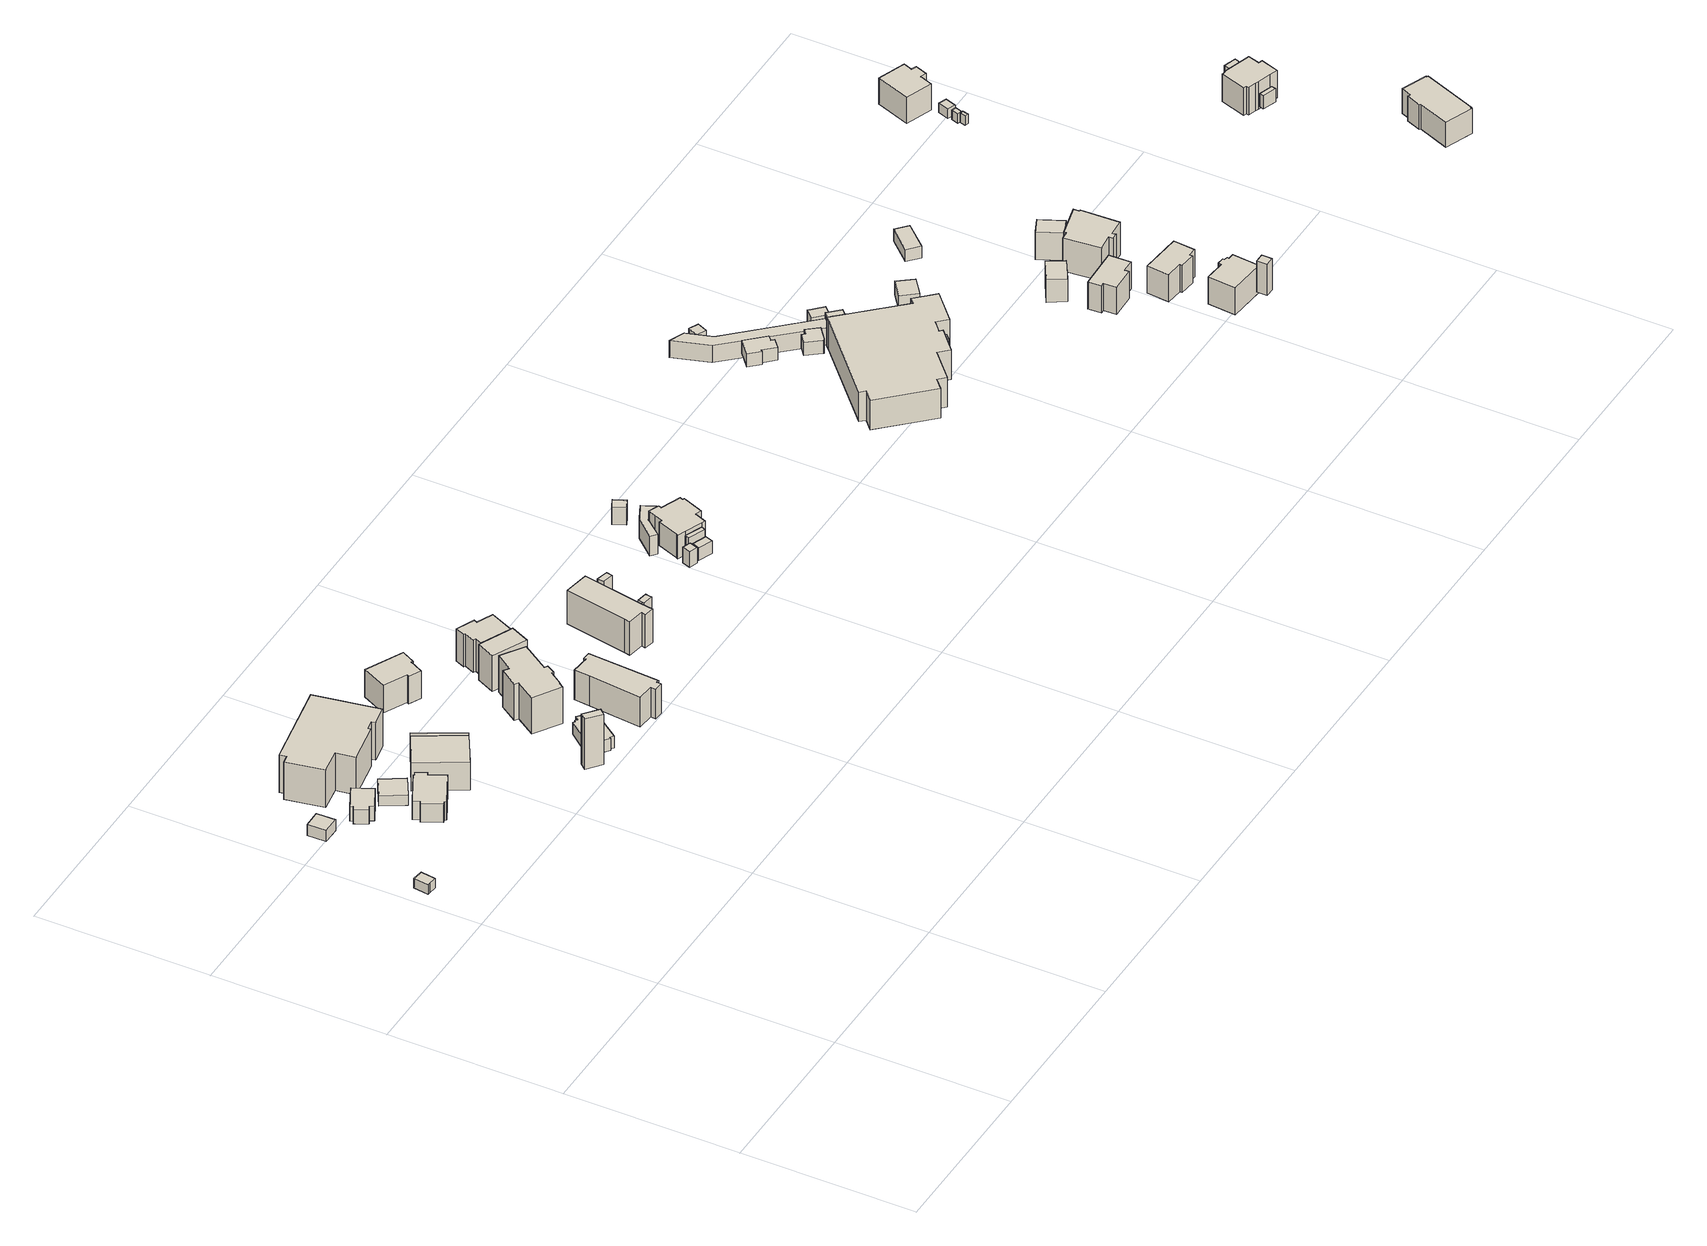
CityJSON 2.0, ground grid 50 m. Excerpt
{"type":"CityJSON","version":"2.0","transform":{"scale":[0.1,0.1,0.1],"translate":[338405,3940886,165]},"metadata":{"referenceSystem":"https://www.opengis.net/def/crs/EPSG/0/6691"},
"CityObjects":{
"building1":{"type":"Building","attributes":{"BuildingIDAttribute.prefecture":"14","BuildingIDAttribute.city":"14151","BuildingDetailAttribute.surveyYear":2015,"BuildingLandSlideRiskAttribute.description":"1","BuildingLandSlideRiskAttribute.areaType":"1"},"geometry":[{"type":"Solid","lod":"1","boundaries":[[[[0,1,2,3,4,5]],[[4,6,7,5]],[[3,8,6,4]],[[2,9,8,3]],[[1,10,9,2]],[[0,11,10,1]],[[5,7,11,0]],[[6,8,9,10,11,7]]]]}]},
"building2":{"type":"Building","attributes":{"usage":"411","measuredHeight":3.9,"storeysAboveGround":1,"BuildingIDAttribute.prefecture":"14","BuildingIDAttribute.city":"14151","BuildingDetailAttribute.totalFloorArea":23.5,"BuildingDetailAttribute.buildingFootprintArea":23.5,"BuildingDetailAttribute.buildingStructureType":"601","BuildingDetailAttribute.buildingStructureOrgType":"1","BuildingDetailAttribute.orgUsage":"10","BuildingDetailAttribute.surveyYear":2015,"BuildingLandSlideRiskAttribute.description":"1","BuildingLandSlideRiskAttribute.areaType":"1"},"geometry":[{"type":"Solid","lod":"1","boundaries":[[[[12,13,14,15]],[[14,16,17,15]],[[13,18,16,14]],[[12,19,18,13]],[[15,17,19,12]],[[16,18,19,17]]]]}]},
"building3":{"type":"Building","attributes":{"usage":"411","measuredHeight":5,"storeysAboveGround":1,"BuildingIDAttribute.prefecture":"14","BuildingIDAttribute.city":"14151","BuildingDetailAttribute.totalFloorArea":45.41,"BuildingDetailAttribute.buildingFootprintArea":45.41,"BuildingDetailAttribute.buildingStructureType":"601","BuildingDetailAttribute.buildingStructureOrgType":"1","BuildingDetailAttribute.orgUsage":"10","BuildingDetailAttribute.surveyYear":2015,"BuildingLandSlideRiskAttribute.description":"1","BuildingLandSlideRiskAttribute.areaType":"1"},"geometry":[{"type":"Solid","lod":"1","boundaries":[[[[20,21,22,23,24,25,26,27]],[[26,28,29,27]],[[25,30,28,26]],[[24,31,30,25]],[[23,32,31,24]],[[22,33,32,23]],[[21,34,33,22]],[[20,35,34,21]],[[27,29,35,20]],[[28,30,31,32,33,34,35,29]]]]}]},
"building4":{"type":"Building","attributes":{"usage":"411","measuredHeight":7.7,"storeysAboveGround":2,"BuildingIDAttribute.prefecture":"14","BuildingIDAttribute.city":"14151","BuildingDetailAttribute.totalFloorArea":166.11,"BuildingDetailAttribute.buildingFootprintArea":83.06,"BuildingDetailAttribute.buildingStructureType":"601","BuildingDetailAttribute.buildingStructureOrgType":"1","BuildingDetailAttribute.orgUsage":"10","BuildingDetailAttribute.surveyYear":2015,"BuildingLandSlideRiskAttribute.description":"1","BuildingLandSlideRiskAttribute.areaType":"1"},"geometry":[{"type":"Solid","lod":"1","boundaries":[[[[36,37,38,39,40,41,42,43,44,45,46,47]],[[46,48,49,47]],[[45,50,48,46]],[[44,51,50,45]],[[43,52,51,44]],[[42,53,52,43]],[[41,54,53,42]],[[40,55,54,41]],[[39,56,55,40]],[[38,57,56,39]],[[37,58,57,38]],[[36,59,58,37]],[[47,49,59,36]],[[48,50,51,52,53,54,55,56,57,58,59,49]]]]}]},
"building5":{"type":"Building","attributes":{"usage":"411","measuredHeight":3.7,"storeysAboveGround":1,"BuildingIDAttribute.prefecture":"14","BuildingIDAttribute.city":"14151","BuildingDetailAttribute.totalFloorArea":45.26,"BuildingDetailAttribute.buildingFootprintArea":45.26,"BuildingDetailAttribute.buildingStructureType":"601","BuildingDetailAttribute.buildingStructureOrgType":"1","BuildingDetailAttribute.orgUsage":"10","BuildingDetailAttribute.surveyYear":2015,"BuildingLandSlideRiskAttribute.description":"1","BuildingLandSlideRiskAttribute.areaType":"1"},"geometry":[{"type":"Solid","lod":"1","boundaries":[[[[60,61,62,63]],[[62,64,65,63]],[[61,66,64,62]],[[60,67,66,61]],[[63,65,67,60]],[[64,66,67,65]]]]}]},
"building6":{"type":"Building","attributes":{"usage":"401","measuredHeight":13.6,"storeysAboveGround":2,"BuildingIDAttribute.prefecture":"14","BuildingIDAttribute.city":"14151","BuildingDetailAttribute.totalFloorArea":787.76,"BuildingDetailAttribute.buildingFootprintArea":393.88,"BuildingDetailAttribute.buildingStructureType":"610","BuildingDetailAttribute.buildingStructureOrgType":"2","BuildingDetailAttribute.orgUsage":"61","BuildingDetailAttribute.surveyYear":2015,"BuildingLandSlideRiskAttribute.description":"1","BuildingLandSlideRiskAttribute.areaType":"1"},"geometry":[{"type":"Solid","lod":"1","boundaries":[[[[68,69,70,71,72,73,74,75,76,77,78,79]],[[78,80,81,79]],[[77,82,80,78]],[[76,83,82,77]],[[75,84,83,76]],[[74,85,84,75]],[[73,86,85,74]],[[72,87,86,73]],[[71,88,87,72]],[[70,89,88,71]],[[69,90,89,70]],[[68,91,90,69]],[[79,81,91,68]],[[80,82,83,84,85,86,87,88,89,90,91,81]]]]}]},
"building7":{"type":"Building","attributes":{"usage":"431","measuredHeight":9.9,"storeysAboveGround":1,"BuildingIDAttribute.prefecture":"14","BuildingIDAttribute.city":"14151","BuildingDetailAttribute.totalFloorArea":141.2,"BuildingDetailAttribute.buildingFootprintArea":141.2,"BuildingDetailAttribute.buildingStructureType":"601","BuildingDetailAttribute.buildingStructureOrgType":"1","BuildingDetailAttribute.orgUsage":"143","BuildingDetailAttribute.surveyYear":2015,"BuildingLandSlideRiskAttribute.description":"1","BuildingLandSlideRiskAttribute.areaType":"1"},"geometry":[{"type":"Solid","lod":"1","boundaries":[[[[92,93,94,95]],[[94,96,97,95]],[[93,98,96,94]],[[92,99,98,93]],[[95,97,99,92]],[[96,98,99,97]]]]}]},
"building8":{"type":"Building","attributes":{"measuredHeight":8.5,"BuildingIDAttribute.prefecture":"14","BuildingIDAttribute.city":"14151","BuildingDetailAttribute.surveyYear":2015,"BuildingLandSlideRiskAttribute.description":"1","BuildingLandSlideRiskAttribute.areaType":"1"},"geometry":[{"type":"Solid","lod":"1","boundaries":[[[[100,101,102,103]],[[102,104,105,103]],[[101,106,104,102]],[[100,107,106,101]],[[103,105,107,100]],[[104,106,107,105]]]]}]},
"building9":{"type":"Building","attributes":{"measuredHeight":19.9,"BuildingIDAttribute.prefecture":"14","BuildingIDAttribute.city":"14151","BuildingDetailAttribute.surveyYear":2015,"BuildingLandSlideRiskAttribute.description":"1","BuildingLandSlideRiskAttribute.areaType":"1"},"geometry":[{"type":"Solid","lod":"1","boundaries":[[[[108,109,110,111]],[[110,112,113,111]],[[109,114,112,110]],[[108,115,114,109]],[[111,113,115,108]],[[112,114,115,113]]]]}]},
"building10":{"type":"Building","attributes":{"usage":"411","measuredHeight":4.4,"storeysAboveGround":1,"BuildingIDAttribute.prefecture":"14","BuildingIDAttribute.city":"14151","BuildingDetailAttribute.totalFloorArea":65.54,"BuildingDetailAttribute.buildingFootprintArea":65.54,"BuildingDetailAttribute.buildingStructureType":"601","BuildingDetailAttribute.buildingStructureOrgType":"1","BuildingDetailAttribute.orgUsage":"10","BuildingDetailAttribute.surveyYear":2015,"BuildingLandSlideRiskAttribute.description":"1","BuildingLandSlideRiskAttribute.areaType":"1"},"geometry":[{"type":"Solid","lod":"1","boundaries":[[[[116,117,118,119,120,121,122,123,124,125,126,127,128,129]],[[128,130,131,129]],[[127,132,130,128]],[[126,133,132,127]],[[125,134,133,126]],[[124,135,134,125]],[[123,136,135,124]],[[122,137,136,123]],[[121,138,137,122]],[[120,139,138,121]],[[119,140,139,120]],[[118,141,140,119]],[[117,142,141,118]],[[116,143,142,117]],[[129,131,143,116]],[[130,132,133,134,135,136,137,138,139,140,141,142,143,131]]]]}]},
"building11":{"type":"Building","attributes":{"usage":"411","measuredHeight":10.9,"storeysAboveGround":2,"BuildingIDAttribute.prefecture":"14","BuildingIDAttribute.city":"14151","BuildingDetailAttribute.totalFloorArea":152.28,"BuildingDetailAttribute.buildingFootprintArea":76.14,"BuildingDetailAttribute.buildingStructureType":"601","BuildingDetailAttribute.buildingStructureOrgType":"1","BuildingDetailAttribute.orgUsage":"10","BuildingDetailAttribute.surveyYear":2015,"BuildingLandSlideRiskAttribute.description":"1","BuildingLandSlideRiskAttribute.areaType":"1"},"geometry":[{"type":"Solid","lod":"1","boundaries":[[[[144,145,146,147,148,149,150,151]],[[150,152,153,151]],[[149,154,152,150]],[[148,155,154,149]],[[147,156,155,148]],[[146,157,156,147]],[[145,158,157,146]],[[144,159,158,145]],[[151,153,159,144]],[[152,154,155,156,157,158,159,153]]]]}]},
"building12":{"type":"Building","attributes":{"usage":"412","measuredHeight":10,"storeysAboveGround":2,"BuildingIDAttribute.prefecture":"14","BuildingIDAttribute.city":"14151","BuildingDetailAttribute.totalFloorArea":260,"BuildingDetailAttribute.buildingFootprintArea":130,"BuildingDetailAttribute.buildingStructureType":"601","BuildingDetailAttribute.buildingStructureOrgType":"1","BuildingDetailAttribute.orgUsage":"20","BuildingDetailAttribute.surveyYear":2015,"BuildingLandSlideRiskAttribute.description":"1","BuildingLandSlideRiskAttribute.areaType":"1"},"geometry":[{"type":"Solid","lod":"1","boundaries":[[[[160,161,162,163,164,165,166,167,168,169,170,171]],[[170,172,173,171]],[[169,174,172,170]],[[168,175,174,169]],[[167,176,175,168]],[[166,177,176,167]],[[165,178,177,166]],[[164,179,178,165]],[[163,180,179,164]],[[162,181,180,163]],[[161,182,181,162]],[[160,183,182,161]],[[171,173,183,160]],[[172,174,175,176,177,178,179,180,181,182,183,173]]]]}]},
"building13":{"type":"Building","attributes":{"usage":"411","measuredHeight":13,"storeysAboveGround":2,"BuildingIDAttribute.prefecture":"14","BuildingIDAttribute.city":"14151","BuildingDetailAttribute.totalFloorArea":276.7,"BuildingDetailAttribute.buildingFootprintArea":138.35,"BuildingDetailAttribute.buildingStructureType":"601","BuildingDetailAttribute.buildingStructureOrgType":"1","BuildingDetailAttribute.orgUsage":"10","BuildingDetailAttribute.surveyYear":2015,"BuildingLandSlideRiskAttribute.description":"1","BuildingLandSlideRiskAttribute.areaType":"1"},"geometry":[{"type":"Solid","lod":"1","boundaries":[[[[184,185,186,187,188,189,190,191,192,193,194,195,196,197]],[[196,198,199,197]],[[195,200,198,196]],[[194,201,200,195]],[[193,202,201,194]],[[192,203,202,193]],[[191,204,203,192]],[[190,205,204,191]],[[189,206,205,190]],[[188,207,206,189]],[[187,208,207,188]],[[186,209,208,187]],[[185,210,209,186]],[[184,211,210,185]],[[197,199,211,184]],[[198,200,201,202,203,204,205,206,207,208,209,210,211,199]]]]}]},
"building14":{"type":"Building","attributes":{"usage":"411","measuredHeight":11.5,"storeysAboveGround":1,"BuildingIDAttribute.prefecture":"14","BuildingIDAttribute.city":"14151","BuildingDetailAttribute.totalFloorArea":53.03,"BuildingDetailAttribute.buildingFootprintArea":53.03,"BuildingDetailAttribute.buildingStructureType":"601","BuildingDetailAttribute.buildingStructureOrgType":"1","BuildingDetailAttribute.orgUsage":"10","BuildingDetailAttribute.surveyYear":2015,"BuildingLandSlideRiskAttribute.description":"1","BuildingLandSlideRiskAttribute.areaType":"1"},"geometry":[{"type":"Solid","lod":"1","boundaries":[[[[212,213,214,215]],[[214,216,217,215]],[[213,218,216,214]],[[212,219,218,213]],[[215,217,219,212]],[[216,218,219,217]]]]}]},
"building15":{"type":"Building","attributes":{"usage":"413","measuredHeight":11,"storeysAboveGround":1,"BuildingIDAttribute.prefecture":"14","BuildingIDAttribute.city":"14151","BuildingDetailAttribute.totalFloorArea":65.98,"BuildingDetailAttribute.buildingFootprintArea":65.98,"BuildingDetailAttribute.buildingStructureType":"601","BuildingDetailAttribute.buildingStructureOrgType":"1","BuildingDetailAttribute.orgUsage":"30","BuildingDetailAttribute.surveyYear":2015,"BuildingLandSlideRiskAttribute.description":"1","BuildingLandSlideRiskAttribute.areaType":"1"},"geometry":[{"type":"Solid","lod":"1","boundaries":[[[[220,221,222,223,224,225,226,227,228,229]],[[228,230,231,229]],[[227,232,230,228]],[[226,233,232,227]],[[225,234,233,226]],[[224,235,234,225]],[[223,236,235,224]],[[222,237,236,223]],[[221,238,237,222]],[[220,239,238,221]],[[229,231,239,220]],[[230,232,233,234,235,236,237,238,239,231]]]]}]},
"building16":{"type":"Building","attributes":{"usage":"412","measuredHeight":11.2,"storeysAboveGround":2,"BuildingIDAttribute.prefecture":"14","BuildingIDAttribute.city":"14151","BuildingDetailAttribute.totalFloorArea":248.42,"BuildingDetailAttribute.buildingFootprintArea":124.21,"BuildingDetailAttribute.buildingStructureType":"601","BuildingDetailAttribute.buildingStructureOrgType":"1","BuildingDetailAttribute.orgUsage":"20","BuildingDetailAttribute.surveyYear":2015,"BuildingLandSlideRiskAttribute.description":"1","BuildingLandSlideRiskAttribute.areaType":"1"},"geometry":[{"type":"Solid","lod":"1","boundaries":[[[[240,241,242,243,244,245,246,247]],[[246,248,249,247]],[[245,250,248,246]],[[244,251,250,245]],[[243,252,251,244]],[[242,253,252,243]],[[241,254,253,242]],[[240,255,254,241]],[[247,249,255,240]],[[248,250,251,252,253,254,255,249]]]]}]},
"building17":{"type":"Building","attributes":{"measuredHeight":5.4,"BuildingIDAttribute.prefecture":"14","BuildingIDAttribute.city":"14151","BuildingDetailAttribute.surveyYear":2015},"geometry":[{"type":"Solid","lod":"1","boundaries":[[[[256,257,258,259,260,261]],[[260,262,263,261]],[[259,264,262,260]],[[258,265,264,259]],[[257,266,265,258]],[[256,267,266,257]],[[261,263,267,256]],[[262,264,265,266,267,263]]]]}]},
"building18":{"type":"Building","attributes":{"measuredHeight":6,"BuildingIDAttribute.prefecture":"14","BuildingIDAttribute.city":"14151","BuildingDetailAttribute.surveyYear":2015},"geometry":[{"type":"Solid","lod":"1","boundaries":[[[[268,269,270,271]],[[270,272,273,271]],[[269,274,272,270]],[[268,275,274,269]],[[271,273,275,268]],[[272,274,275,273]]]]}]},
"building19":{"type":"Building","attributes":{"measuredHeight":5.3,"BuildingIDAttribute.prefecture":"14","BuildingIDAttribute.city":"14151","BuildingDetailAttribute.surveyYear":2015},"geometry":[{"type":"Solid","lod":"1","boundaries":[[[[276,277,278,279]],[[278,280,281,279]],[[277,282,280,278]],[[276,283,282,277]],[[279,281,283,276]],[[280,282,283,281]]]]}]},
"building20":{"type":"Building","attributes":{"measuredHeight":4.2,"BuildingIDAttribute.prefecture":"14","BuildingIDAttribute.city":"14151","BuildingDetailAttribute.surveyYear":2015},"geometry":[{"type":"Solid","lod":"1","boundaries":[[[[284,285,286,287]],[[286,288,289,287]],[[285,290,288,286]],[[284,291,290,285]],[[287,289,291,284]],[[288,290,291,289]]]]}]},
"building21":{"type":"Building","attributes":{"measuredHeight":5.4,"BuildingIDAttribute.prefecture":"14","BuildingIDAttribute.city":"14151","BuildingDetailAttribute.surveyYear":2015},"geometry":[{"type":"Solid","lod":"1","boundaries":[[[[292,293,294,295]],[[294,296,297,295]],[[293,298,296,294]],[[292,299,298,293]],[[295,297,299,292]],[[296,298,299,297]]]]}]},
"building22":{"type":"Building","attributes":{"usage":"411","measuredHeight":10.5,"storeysAboveGround":1,"BuildingIDAttribute.prefecture":"14","BuildingIDAttribute.city":"14151","BuildingDetailAttribute.totalFloorArea":101.23,"BuildingDetailAttribute.buildingFootprintArea":101.23,"BuildingDetailAttribute.buildingStructureType":"601","BuildingDetailAttribute.buildingStructureOrgType":"1","BuildingDetailAttribute.orgUsage":"10","BuildingDetailAttribute.surveyYear":2015},"geometry":[{"type":"Solid","lod":"1","boundaries":[[[[300,301,302,303,304,305,306,307,308,309,310,311,312,313,314,315,316,317]],[[316,318,319,317]],[[315,320,318,316]],[[314,321,320,315]],[[313,322,321,314]],[[312,323,322,313]],[[311,324,323,312]],[[310,325,324,311]],[[309,326,325,310]],[[308,327,326,309]],[[307,328,327,308]],[[306,329,328,307]],[[305,330,329,306]],[[304,331,330,305]],[[303,332,331,304]],[[302,333,332,303]],[[301,334,333,302]],[[300,335,334,301]],[[317,319,335,300]],[[318,320,321,322,323,324,325,326,327,328,329,330,331,332,333,334,335,319]]]]}]},
"building23":{"type":"Building","attributes":{"measuredHeight":7,"BuildingIDAttribute.prefecture":"14","BuildingIDAttribute.city":"14151","BuildingDetailAttribute.surveyYear":2015},"geometry":[{"type":"Solid","lod":"1","boundaries":[[[[336,337,338,339,340,341,342]],[[341,343,344,342]],[[340,345,343,341]],[[339,346,345,340]],[[338,347,346,339]],[[337,348,347,338]],[[336,349,348,337]],[[342,344,349,336]],[[343,345,346,347,348,349,344]]]]}]},
"building24":{"type":"Building","attributes":{"measuredHeight":10.3,"BuildingIDAttribute.prefecture":"14","BuildingIDAttribute.city":"14151","BuildingDetailAttribute.surveyYear":2015},"geometry":[{"type":"Solid","lod":"1","boundaries":[[[[350,351,352,353]],[[352,354,355,353]],[[351,356,354,352]],[[350,357,356,351]],[[353,355,357,350]],[[354,356,357,355]]]]}]},
"building25":{"type":"Building","attributes":{"measuredHeight":5.2,"BuildingIDAttribute.prefecture":"14","BuildingIDAttribute.city":"14151","BuildingDetailAttribute.surveyYear":2015},"geometry":[{"type":"Solid","lod":"1","boundaries":[[[[358,359,360,361,362,363,364,365]],[[364,366,367,365]],[[363,368,366,364]],[[362,369,368,363]],[[361,370,369,362]],[[360,371,370,361]],[[359,372,371,360]],[[358,373,372,359]],[[365,367,373,358]],[[366,368,369,370,371,372,373,367]]]]}]},
"building26":{"type":"Building","attributes":{"usage":"422","measuredHeight":12.3,"storeysAboveGround":1,"BuildingIDAttribute.prefecture":"14","BuildingIDAttribute.city":"14151","BuildingDetailAttribute.totalFloorArea":802.02,"BuildingDetailAttribute.buildingFootprintArea":802.02,"BuildingDetailAttribute.buildingStructureType":"610","BuildingDetailAttribute.buildingStructureOrgType":"2","BuildingDetailAttribute.orgUsage":"135","BuildingDetailAttribute.surveyYear":2015},"geometry":[{"type":"Solid","lod":"1","boundaries":[[[[374,375,376,377,378,379,380,381,382,383,384,385,386,387,388,389,390,391,392,393]],[[392,394,395,393]],[[391,396,394,392]],[[390,397,396,391]],[[389,398,397,390]],[[388,399,398,389]],[[387,400,399,388]],[[386,401,400,387]],[[385,402,401,386]],[[384,403,402,385]],[[383,404,403,384]],[[382,405,404,383]],[[381,406,405,382]],[[380,407,406,381]],[[379,408,407,380]],[[378,409,408,379]],[[377,410,409,378]],[[376,411,410,377]],[[375,412,411,376]],[[374,413,412,375]],[[393,395,413,374]],[[394,396,397,398,399,400,401,402,403,404,405,406,407,408,409,410,411,412,413,395]]]]}]},
"building27":{"type":"Building","attributes":{"measuredHeight":10,"BuildingIDAttribute.prefecture":"14","BuildingIDAttribute.city":"14151","BuildingDetailAttribute.surveyYear":2015},"geometry":[{"type":"Solid","lod":"1","boundaries":[[[[414,415,416,417]],[[416,418,419,417]],[[415,420,418,416]],[[414,421,420,415]],[[417,419,421,414]],[[418,420,421,419]]]]}]},
"building28":{"type":"Building","attributes":{"usage":"422","measuredHeight":7.3,"storeysAboveGround":1,"BuildingIDAttribute.prefecture":"14","BuildingIDAttribute.city":"14151","BuildingDetailAttribute.totalFloorArea":117.72,"BuildingDetailAttribute.buildingFootprintArea":117.72,"BuildingDetailAttribute.buildingStructureType":"601","BuildingDetailAttribute.buildingStructureOrgType":"1","BuildingDetailAttribute.orgUsage":"135","BuildingDetailAttribute.surveyYear":2015},"geometry":[{"type":"Solid","lod":"1","boundaries":[[[[422,423,424,425,426,427]],[[426,428,429,427]],[[425,430,428,426]],[[424,431,430,425]],[[423,432,431,424]],[[422,433,432,423]],[[427,429,433,422]],[[428,430,431,432,433,429]]]]}]},
"building29":{"type":"Building","attributes":{"measuredHeight":5.8,"BuildingIDAttribute.prefecture":"14","BuildingIDAttribute.city":"14151","BuildingDetailAttribute.surveyYear":2015},"geometry":[{"type":"Solid","lod":"1","boundaries":[[[[434,435,436,437,438,439,440,441]],[[440,442,443,441]],[[439,444,442,440]],[[438,445,444,439]],[[437,446,445,438]],[[436,447,446,437]],[[435,448,447,436]],[[434,449,448,435]],[[441,443,449,434]],[[442,444,445,446,447,448,449,443]]]]}]},
"building30":{"type":"Building","attributes":{"measuredHeight":6.6,"BuildingIDAttribute.prefecture":"14","BuildingIDAttribute.city":"14151","BuildingDetailAttribute.surveyYear":2015},"geometry":[{"type":"Solid","lod":"1","boundaries":[[[[450,451,452,453]],[[452,454,455,453]],[[451,456,454,452]],[[450,457,456,451]],[[453,455,457,450]],[[454,456,457,455]]]]}]},
"building31":{"type":"Building","attributes":{"usage":"422","measuredHeight":9.2,"storeysAboveGround":1,"BuildingIDAttribute.prefecture":"14","BuildingIDAttribute.city":"14151","BuildingDetailAttribute.totalFloorArea":27.81,"BuildingDetailAttribute.buildingFootprintArea":27.81,"BuildingDetailAttribute.buildingStructureType":"601","BuildingDetailAttribute.buildingStructureOrgType":"1","BuildingDetailAttribute.orgUsage":"135","BuildingDetailAttribute.surveyYear":2015},"geometry":[{"type":"Solid","lod":"1","boundaries":[[[[458,459,460,461,462,463,464]],[[463,465,466,464]],[[462,467,465,463]],[[461,468,467,462]],[[460,469,468,461]],[[459,470,469,460]],[[458,471,470,459]],[[464,466,471,458]],[[465,467,468,469,470,471,466]]]]}]},
"building32":{"type":"Building","attributes":{"usage":"422","measuredHeight":4.6,"storeysAboveGround":1,"BuildingIDAttribute.prefecture":"14","BuildingIDAttribute.city":"14151","BuildingDetailAttribute.totalFloorArea":13.47,"BuildingDetailAttribute.buildingFootprintArea":13.47,"BuildingDetailAttribute.buildingStructureType":"601","BuildingDetailAttribute.buildingStructureOrgType":"1","BuildingDetailAttribute.orgUsage":"135","BuildingDetailAttribute.surveyYear":2015},"geometry":[{"type":"Solid","lod":"1","boundaries":[[[[472,473,474,475]],[[474,476,477,475]],[[473,478,476,474]],[[472,479,478,473]],[[475,477,479,472]],[[476,478,479,477]]]]}]},
"building33":{"type":"Building","attributes":{"usage":"411","measuredHeight":9.6,"storeysAboveGround":2,"BuildingIDAttribute.prefecture":"14","BuildingIDAttribute.city":"14151","BuildingDetailAttribute.totalFloorArea":148.84,"BuildingDetailAttribute.buildingFootprintArea":74.42,"BuildingDetailAttribute.buildingStructureType":"601","BuildingDetailAttribute.buildingStructureOrgType":"1","BuildingDetailAttribute.orgUsage":"10","BuildingDetailAttribute.surveyYear":2015},"geometry":[{"type":"Solid","lod":"1","boundaries":[[[[480,481,482,483,484,485,486,487,488,489]],[[488,490,491,489]],[[487,492,490,488]],[[486,493,492,487]],[[485,494,493,486]],[[484,495,494,485]],[[483,496,495,484]],[[482,497,496,483]],[[481,498,497,482]],[[480,499,498,481]],[[489,491,499,480]],[[490,492,493,494,495,496,497,498,499,491]]]]}]},
"building34":{"type":"Building","attributes":{"measuredHeight":16.2,"BuildingIDAttribute.prefecture":"14","BuildingIDAttribute.city":"14151","BuildingDetailAttribute.surveyYear":2015},"geometry":[{"type":"Solid","lod":"1","boundaries":[[[[500,501,502,503]],[[502,504,505,503]],[[501,506,504,502]],[[500,507,506,501]],[[503,505,507,500]],[[504,506,507,505]]]]}]},
"building35":{"type":"Building","attributes":{"usage":"411","measuredHeight":9.5,"storeysAboveGround":2,"BuildingIDAttribute.prefecture":"14","BuildingIDAttribute.city":"14151","BuildingDetailAttribute.totalFloorArea":131,"BuildingDetailAttribute.buildingFootprintArea":65.5,"BuildingDetailAttribute.buildingStructureType":"601","BuildingDetailAttribute.buildingStructureOrgType":"1","BuildingDetailAttribute.orgUsage":"10","BuildingDetailAttribute.surveyYear":2015},"geometry":[{"type":"Solid","lod":"1","boundaries":[[[[508,509,510,511,512,513,514,515]],[[514,516,517,515]],[[513,518,516,514]],[[512,519,518,513]],[[511,520,519,512]],[[510,521,520,511]],[[509,522,521,510]],[[508,523,522,509]],[[515,517,523,508]],[[516,518,519,520,521,522,523,517]]]]}]},
"building36":{"type":"Building","attributes":{"measuredHeight":5.3,"BuildingIDAttribute.prefecture":"14","BuildingIDAttribute.city":"14151","BuildingDetailAttribute.surveyYear":2015},"geometry":[{"type":"Solid","lod":"1","boundaries":[[[[524,525,526,527]],[[526,528,529,527]],[[525,530,528,526]],[[524,531,530,525]],[[527,529,531,524]],[[528,530,531,529]]]]}]},
"building37":{"type":"Building","attributes":{"usage":"411","measuredHeight":9.7,"storeysAboveGround":2,"BuildingIDAttribute.prefecture":"14","BuildingIDAttribute.city":"14151","BuildingDetailAttribute.totalFloorArea":124.52,"BuildingDetailAttribute.buildingFootprintArea":62.26,"BuildingDetailAttribute.buildingStructureType":"601","BuildingDetailAttribute.buildingStructureOrgType":"1","BuildingDetailAttribute.orgUsage":"10","BuildingDetailAttribute.surveyYear":2015},"geometry":[{"type":"Solid","lod":"1","boundaries":[[[[532,533,534,535,536,537,538,539]],[[538,540,541,539]],[[537,542,540,538]],[[536,543,542,537]],[[535,544,543,536]],[[534,545,544,535]],[[533,546,545,534]],[[532,547,546,533]],[[539,541,547,532]],[[540,542,543,544,545,546,547,541]]]]}]},
"building38":{"type":"Building","attributes":{"usage":"411","measuredHeight":7.6,"storeysAboveGround":1,"BuildingIDAttribute.prefecture":"14","BuildingIDAttribute.city":"14151","BuildingDetailAttribute.totalFloorArea":35.15,"BuildingDetailAttribute.buildingFootprintArea":35.15,"BuildingDetailAttribute.buildingStructureType":"601","BuildingDetailAttribute.buildingStructureOrgType":"1","BuildingDetailAttribute.orgUsage":"10","BuildingDetailAttribute.surveyYear":2015},"geometry":[{"type":"Solid","lod":"1","boundaries":[[[[548,549,550,551]],[[550,552,553,551]],[[549,554,552,550]],[[548,555,554,549]],[[551,553,555,548]],[[552,554,555,553]]]]}]},
"building39":{"type":"Building","attributes":{"usage":"412","measuredHeight":11,"storeysAboveGround":2,"BuildingIDAttribute.prefecture":"14","BuildingIDAttribute.city":"14151","BuildingDetailAttribute.totalFloorArea":233.24,"BuildingDetailAttribute.buildingFootprintArea":116.62,"BuildingDetailAttribute.buildingStructureType":"601","BuildingDetailAttribute.buildingStructureOrgType":"1","BuildingDetailAttribute.orgUsage":"20","BuildingDetailAttribute.surveyYear":2015},"geometry":[{"type":"Solid","lod":"1","boundaries":[[[[556,557,558,559,560,561,562,563,564,565,566,567]],[[566,568,569,567]],[[565,570,568,566]],[[564,571,570,565]],[[563,572,571,564]],[[562,573,572,563]],[[561,574,573,562]],[[560,575,574,561]],[[559,576,575,560]],[[558,577,576,559]],[[557,578,577,558]],[[556,579,578,557]],[[567,569,579,556]],[[568,570,571,572,573,574,575,576,577,578,579,569]]]]}]},
"building40":{"type":"Building","attributes":{"usage":"413","measuredHeight":10.6,"storeysAboveGround":2,"BuildingIDAttribute.prefecture":"14","BuildingIDAttribute.city":"14151","BuildingDetailAttribute.totalFloorArea":129.04,"BuildingDetailAttribute.buildingFootprintArea":64.52,"BuildingDetailAttribute.buildingStructureType":"601","BuildingDetailAttribute.buildingStructureOrgType":"1","BuildingDetailAttribute.orgUsage":"30","BuildingDetailAttribute.surveyYear":2015},"geometry":[{"type":"Solid","lod":"1","boundaries":[[[[580,581,582,583]],[[582,584,585,583]],[[581,586,584,582]],[[580,587,586,581]],[[583,585,587,580]],[[584,586,587,585]]]]}]},
"building41":{"type":"Building","attributes":{"measuredHeight":4,"BuildingIDAttribute.prefecture":"14","BuildingIDAttribute.city":"14151","BuildingDetailAttribute.surveyYear":2015},"geometry":[{"type":"Solid","lod":"1","boundaries":[[[[588,589,590,591]],[[590,592,593,591]],[[589,594,592,590]],[[588,595,594,589]],[[591,593,595,588]],[[592,594,595,593]]]]}]},
"building42":{"type":"Building","attributes":{"BuildingIDAttribute.prefecture":"14","BuildingIDAttribute.city":"14151","BuildingDetailAttribute.surveyYear":2015},"geometry":[{"type":"Solid","lod":"1","boundaries":[[[[596,597,598,599]],[[598,600,601,599]],[[597,602,600,598]],[[596,603,602,597]],[[599,601,603,596]],[[600,602,603,601]]]]}]},
"building43":{"type":"Building","attributes":{"usage":"412","measuredHeight":8.7,"storeysAboveGround":2,"BuildingIDAttribute.prefecture":"14","BuildingIDAttribute.city":"14151","BuildingDetailAttribute.totalFloorArea":249.61,"BuildingDetailAttribute.buildingFootprintArea":124.8,"BuildingDetailAttribute.buildingStructureType":"601","BuildingDetailAttribute.buildingStructureOrgType":"1","BuildingDetailAttribute.orgUsage":"20","BuildingDetailAttribute.surveyYear":2015},"geometry":[{"type":"Solid","lod":"1","boundaries":[[[[604,605,606,607,608,609,610,611,612,613,614,615]],[[614,616,617,615]],[[613,618,616,614]],[[612,619,618,613]],[[611,620,619,612]],[[610,621,620,611]],[[609,622,621,610]],[[608,623,622,609]],[[607,624,623,608]],[[606,625,624,607]],[[605,626,625,606]],[[604,627,626,605]],[[615,617,627,604]],[[616,618,619,620,621,622,623,624,625,626,627,617]]]]}]},
"building44":{"type":"Building","attributes":{"BuildingIDAttribute.prefecture":"14","BuildingIDAttribute.city":"14151","BuildingDetailAttribute.surveyYear":2015},"geometry":[{"type":"Solid","lod":"1","boundaries":[[[[628,629,630,631]],[[630,632,633,631]],[[629,634,632,630]],[[628,635,634,629]],[[631,633,635,628]],[[632,634,635,633]]]]}]},
"building45":{"type":"Building","attributes":{"BuildingIDAttribute.prefecture":"14","BuildingIDAttribute.city":"14151","BuildingDetailAttribute.surveyYear":2015},"geometry":[{"type":"Solid","lod":"1","boundaries":[[[[636,637,638,639]],[[638,640,641,639]],[[637,642,640,638]],[[636,643,642,637]],[[639,641,643,636]],[[640,642,643,641]]]]}]},
"building46":{"type":"Building","attributes":{"usage":"411","measuredHeight":9.8,"storeysAboveGround":2,"BuildingIDAttribute.prefecture":"14","BuildingIDAttribute.city":"14151","BuildingDetailAttribute.totalFloorArea":155.81,"BuildingDetailAttribute.buildingFootprintArea":77.9,"BuildingDetailAttribute.buildingStructureType":"601","BuildingDetailAttribute.buildingStructureOrgType":"1","BuildingDetailAttribute.orgUsage":"10","BuildingDetailAttribute.surveyYear":2015},"geometry":[{"type":"Solid","lod":"1","boundaries":[[[[644,645,646,647,648,649,650,651]],[[650,652,653,651]],[[649,654,652,650]],[[648,655,654,649]],[[647,656,655,648]],[[646,657,656,647]],[[645,658,657,646]],[[644,659,658,645]],[[651,653,659,644]],[[652,654,655,656,657,658,659,653]]]]}]},
"building47":{"type":"Building","attributes":{"measuredHeight":4.9,"BuildingIDAttribute.prefecture":"14","BuildingIDAttribute.city":"14151","BuildingDetailAttribute.surveyYear":2015},"geometry":[{"type":"Solid","lod":"1","boundaries":[[[[660,661,662,663]],[[662,664,665,663]],[[661,666,664,662]],[[660,667,666,661]],[[663,665,667,660]],[[664,666,667,665]]]]}]},
"building48":{"type":"Building","attributes":{"usage":"411","measuredHeight":9.6,"storeysAboveGround":1,"BuildingIDAttribute.prefecture":"14","BuildingIDAttribute.city":"14151","BuildingDetailAttribute.totalFloorArea":82.34,"BuildingDetailAttribute.buildingFootprintArea":82.34,"BuildingDetailAttribute.buildingStructureType":"601","BuildingDetailAttribute.buildingStructureOrgType":"1","BuildingDetailAttribute.orgUsage":"10","BuildingDetailAttribute.surveyYear":2015},"geometry":[{"type":"Solid","lod":"1","boundaries":[[[[668,669,670,671,672,673,674,675,676,677,678,679,680]],[[679,681,682,680]],[[678,683,681,679]],[[677,684,683,678]],[[676,685,684,677]],[[675,686,685,676]],[[674,687,686,675]],[[673,688,687,674]],[[672,689,688,673]],[[671,690,689,672]],[[670,691,690,671]],[[669,692,691,670]],[[668,693,692,669]],[[680,682,693,668]],[[681,683,684,685,686,687,688,689,690,691,692,693,682]]]]}]},
"building49":{"type":"Building","attributes":{"usage":"411","measuredHeight":4.1,"storeysAboveGround":1,"BuildingIDAttribute.prefecture":"14","BuildingIDAttribute.city":"14151","BuildingDetailAttribute.totalFloorArea":15.48,"BuildingDetailAttribute.buildingFootprintArea":15.48,"BuildingDetailAttribute.buildingStructureType":"601","BuildingDetailAttribute.buildingStructureOrgType":"1","BuildingDetailAttribute.orgUsage":"10","BuildingDetailAttribute.surveyYear":2015},"geometry":[{"type":"Solid","lod":"1","boundaries":[[[[694,695,696,697]],[[696,698,699,697]],[[695,700,698,696]],[[694,701,700,695]],[[697,699,701,694]],[[698,700,701,699]]]]}]}
},
"vertices":[
[9,1151,47],[2,1152,47],[8,1195,47],[39,1191,47],[34,1151,47],[34,1148,47],[34,1151,77],[34,1148,77],[39,1191,77],[8,1195,77],[2,1152,77],[9,1151,77],
[123,1479,41],[74,1479,41],[73,1532,41],[122,1533,41],[73,1532,77],[122,1533,77],[74,1479,77],[123,1479,77],
[173,1465,42],[240,1499,42],[268,1444,42],[203,1411,42],[197,1423,42],[185,1417,42],[167,1453,42],[177,1458,42],[167,1453,88],[177,1458,88],[185,1417,88],[197,1423,88],[203,1411,88],[268,1444,88],[240,1499,88],[173,1465,88],
[343,1372,47],[352,1377,47],[367,1348,47],[359,1344,47],[381,1300,47],[286,1251,47],[283,1257,47],[274,1253,47],[247,1306,47],[255,1310,47],[246,1328,47],[341,1376,47],[246,1328,105],[341,1376,105],[255,1310,105],[247,1306,105],[274,1253,105],[283,1257,105],[286,1251,105],[381,1300,105],[359,1344,105],[367,1348,105],[352,1377,105],[343,1372,105],
[348,1396,49],[290,1362,49],[252,1426,49],[310,1460,49],[252,1426,82],[310,1460,82],[290,1362,82],[348,1396,82],
[419,1524,41],[417,1535,41],[390,1530,41],[392,1522,41],[273,1501,41],[264,1556,41],[193,1544,41],[173,1652,41],[195,1656,41],[192,1676,41],[441,1720,41],[475,1534,41],[441,1720,161],[475,1534,161],[192,1676,161],[195,1656,161],[173,1652,161],[193,1544,161],[264,1556,161],[273,1501,161],[392,1522,161],[390,1530,161],[417,1535,161],[419,1524,161],
[526,1317,34],[433,1264,34],[360,1391,34],[454,1444,34],[360,1391,124],[454,1444,124],[433,1264,124],[526,1317,124],
[478,1457,30],[548,1330,30],[526,1317,30],[454,1444,30],[526,1317,111],[454,1444,111],[548,1330,111],[478,1457,111],
[615,1037,57],[630,1054,57],[669,1021,57],[655,1004,57],[669,1021,218],[655,1004,218],[630,1054,218],[615,1037,218],
[700,1011,72],[697,1007,72],[657,1039,72],[681,1070,72],[673,1077,72],[709,1121,72],[714,1117,72],[718,1121,72],[725,1115,72],[733,1125,72],[760,1101,72],[756,1096,72],[768,1085,72],[709,1004,72],[768,1085,110],[709,1004,110],[756,1096,110],[760,1101,110],[733,1125,110],[725,1115,110],[718,1121,110],[714,1117,110],[709,1121,110],[673,1077,110],[681,1070,110],[657,1039,110],[697,1007,110],[700,1011,110],
[752,1624,25],[732,1585,25],[727,1588,25],[708,1550,25],[674,1567,25],[677,1573,25],[611,1606,25],[646,1676,25],[611,1606,113],[646,1676,113],[677,1573,113],[674,1567,113],[708,1550,113],[727,1588,113],[732,1585,113],[752,1624,113],
[839,1186,66],[891,1181,66],[891,1188,66],[914,1186,66],[911,1140,66],[901,981,66],[894,982,66],[893,969,66],[867,971,66],[868,985,66],[820,989,66],[835,1141,66],[820,989,161],[835,1141,161],[868,985,161],[867,971,161],[893,969,161],[894,982,161],[901,981,161],[911,1140,161],[914,1186,161],[891,1188,161],[891,1181,161],[839,1186,161],
[755,1311,11],[789,1363,11],[805,1352,11],[837,1400,11],[902,1357,11],[850,1278,11],[859,1272,11],[844,1248,11],[839,1251,11],[813,1212,11],[811,1213,11],[802,1199,11],[728,1247,11],[766,1304,11],[728,1247,127],[766,1304,127],[802,1199,127],[811,1213,127],[813,1212,127],[839,1251,127],[844,1248,127],[859,1272,127],[850,1278,127],[902,1357,127],[837,1400,127],[805,1352,127],[789,1363,127],[755,1311,127],
[930,1369,9],[833,1415,9],[858,1468,9],[955,1423,9],[858,1468,123],[955,1423,123],[833,1415,123],[930,1369,123],
[946,1520,9],[992,1499,9],[962,1433,9],[877,1472,9],[885,1490,9],[878,1494,9],[891,1523,9],[887,1525,9],[898,1553,9],[950,1529,9],[898,1553,112],[950,1529,112],[887,1525,112],[891,1523,112],[878,1494,112],[885,1490,112],[877,1472,112],[962,1433,112],[992,1499,112],[946,1520,112],
[1120,1306,111],[1089,1138,111],[1083,1095,111],[1054,1101,111],[1057,1113,111],[1011,1121,111],[1015,1139,111],[1048,1319,111],[1015,1139,218],[1048,1319,218],[1011,1121,218],[1057,1113,218],[1054,1101,218],[1083,1095,218],[1089,1138,218],[1120,1306,218],
[1138,1145,155],[1137,1137,155],[1135,1126,155],[1105,1131,155],[1106,1138,155],[1108,1150,155],[1106,1138,208],[1108,1150,208],[1105,1131,208],[1135,1126,208],[1137,1137,208],[1138,1145,208],
[1159,1250,155],[1127,1258,155],[1130,1277,155],[1163,1269,155],[1130,1277,213],[1163,1269,213],[1127,1258,213],[1159,1250,213],
[1285,1078,229],[1261,1086,229],[1269,1110,229],[1293,1102,229],[1269,1110,279],[1293,1102,279],[1261,1086,279],[1285,1078,279],
[1285,1073,239],[1293,1095,239],[1334,1079,239],[1326,1057,239],[1334,1079,279],[1326,1057,279],[1293,1095,279],[1285,1073,279],
[1299,1109,252],[1304,1121,252],[1353,1101,252],[1348,1089,252],[1353,1101,288],[1348,1089,288],[1304,1121,288],[1299,1109,288],
[1314,1193,226],[1324,1219,226],[1333,1240,226],[1355,1231,226],[1362,1228,226],[1359,1219,226],[1416,1196,226],[1413,1187,226],[1418,1185,226],[1398,1134,226],[1394,1124,226],[1377,1131,226],[1363,1097,226],[1353,1101,226],[1304,1121,226],[1281,1130,226],[1283,1136,226],[1306,1196,226],[1283,1136,301],[1306,1196,301],[1281,1130,301],[1304,1121,301],[1353,1101,301],[1363,1097,301],[1377,1131,301],[1394,1124,301],[1398,1134,301],[1418,1185,301],[1413,1187,301],[1416,1196,301],[1359,1219,301],[1362,1228,301],[1355,1231,301],[1333,1240,301],[1324,1219,301],[1314,1193,301],
[1374,1286,209],[1391,1249,209],[1356,1233,209],[1333,1242,209],[1293,1193,209],[1276,1207,209],[1326,1263,209],[1276,1207,272],[1326,1263,272],[1293,1193,272],[1333,1242,272],[1356,1233,272],[1391,1249,272],[1374,1286,272],
[1404,1340,192],[1377,1327,192],[1361,1361,192],[1388,1374,192],[1361,1361,247],[1388,1374,247],[1377,1327,247],[1404,1340,247],
[1933,1241,345],[1907,1270,345],[1949,1308,345],[1997,1256,345],[1984,1244,345],[1991,1237,345],[1967,1215,345],[1938,1246,345],[1967,1215,386],[1938,1246,386],[1991,1237,386],[1984,1244,386],[1997,1256,386],[1949,1308,386],[1907,1270,386],[1933,1241,386],
[2080,1126,344],[2084,1122,344],[2114,1090,344],[2225,970,344],[2239,984,344],[2289,931,344],[2211,859,344],[2185,886,344],[2158,861,344],[2165,853,344],[2105,798,344],[2079,825,344],[2003,754,344],[1984,774,344],[1956,748,344],[1832,881,344],[1860,907,344],[1847,921,344],[2067,1126,344],[2074,1133,344],[2067,1126,438],[2074,1133,438],[1847,921,438],[1860,907,438],[1832,881,438],[1956,748,438],[1984,774,438],[2003,754,438],[2079,825,438],[2105,798,438],[2165,853,438],[2158,861,438],[2185,886,438],[2211,859,438],[2289,931,438],[2239,984,438],[2225,970,438],[2114,1090,438],[2084,1122,438],[2080,1126,438],
[1935,1428,326],[1949,1457,326],[1975,1444,326],[1962,1415,326],[1975,1444,368],[1962,1415,368],[1949,1457,368],[1935,1428,368],
[2134,1170,323],[2106,1144,323],[1905,1367,323],[1872,1471,323],[1916,1453,323],[1939,1380,323],[1916,1453,378],[1939,1380,378],[1872,1471,378],[1905,1367,378],[2106,1144,378],[2134,1170,378],
[2038,1187,346],[2045,1178,346],[2059,1190,346],[2085,1157,346],[2048,1127,346],[2045,1125,346],[2043,1127,346],[2012,1166,346],[2043,1127,388],[2012,1166,388],[2045,1125,388],[2048,1127,388],[2085,1157,388],[2059,1190,388],[2045,1178,388],[2038,1187,388],
[2185,875,346],[2198,860,346],[2183,847,346],[2170,862,346],[2183,847,399],[2170,862,399],[2198,860,399],[2185,875,399],
[2134,1170,345],[2165,1137,345],[2152,1125,345],[2114,1090,345],[2084,1122,345],[2088,1126,345],[2106,1144,345],[2088,1126,396],[2106,1144,396],[2084,1122,396],[2114,1090,396],[2152,1125,396],[2165,1137,396],[2134,1170,396],
[2115,1200,345],[2138,1223,345],[2172,1189,345],[2149,1166,345],[2172,1189,381],[2149,1166,381],[2138,1223,381],[2115,1200,381],
[2480,194,514],[2487,275,514],[2547,269,514],[2548,278,514],[2568,277,514],[2568,272,514],[2578,270,514],[2578,264,514],[2595,263,514],[2588,184,514],[2595,263,600],[2588,184,600],[2578,264,600],[2578,270,600],[2568,272,600],[2568,277,600],[2548,278,600],[2547,269,600],[2487,275,600],[2480,194,600],
[2582,144,541],[2556,144,541],[2556,174,541],[2583,174,541],[2556,174,641],[2583,174,641],[2556,144,641],[2582,144,641],
[2488,499,445],[2417,496,445],[2416,533,445],[2405,532,445],[2403,570,445],[2521,575,445],[2524,512,445],[2488,511,445],[2524,512,532],[2488,511,532],[2521,575,532],[2403,570,532],[2405,532,532],[2416,533,532],[2417,496,532],[2488,499,532],
[2320,1002,346],[2287,1044,346],[2334,1081,346],[2367,1038,346],[2334,1081,389],[2367,1038,389],[2287,1044,389],[2320,1002,389],
[2592,428,496],[2586,365,496],[2562,367,496],[2562,358,496],[2516,363,496],[2516,370,496],[2467,375,496],[2473,440,496],[2467,375,583],[2473,440,583],[2516,370,583],[2516,363,583],[2562,358,583],[2562,367,583],[2586,365,583],[2592,428,583],
[2406,690,419],[2470,727,419],[2496,681,419],[2433,644,419],[2496,681,492],[2433,644,492],[2470,727,492],[2406,690,492],
[2598,595,432],[2580,594,432],[2579,605,432],[2532,600,432],[2521,705,432],[2545,707,432],[2544,714,432],[2636,736,432],[2637,719,432],[2641,719,432],[2645,609,432],[2597,605,432],[2645,609,537],[2597,605,537],[2641,719,537],[2637,719,537],[2636,736,537],[2544,714,537],[2545,707,537],[2521,705,537],[2532,600,537],[2579,605,537],[2580,594,537],[2598,595,537],
[2569,808,396],[2615,829,396],[2646,762,396],[2600,741,396],[2646,762,484],[2600,741,484],[2615,829,484],[2569,808,484],
[2523,1185,345],[2555,1156,345],[2496,1091,345],[2464,1120,345],[2496,1091,383],[2464,1120,383],[2555,1156,383],[2523,1185,383],
[3030,1246,340],[3020,1249,340],[3024,1265,340],[3034,1263,340],[3024,1265,370],[3034,1263,370],[3020,1249,370],[3030,1246,370],
[3339,129,527],[3335,131,527],[3352,173,527],[3360,170,527],[3372,199,527],[3445,170,527],[3444,168,527],[3447,166,527],[3388,11,527],[3386,13,527],[3384,8,527],[3304,39,527],[3384,8,606],[3304,39,606],[3386,13,606],[3388,11,606],[3447,166,606],[3444,168,606],[3445,170,606],[3372,199,606],[3360,170,606],[3352,173,606],[3335,131,606],[3339,129,606],
[3032,1265,340],[3018,1269,340],[3025,1289,340],[3038,1285,340],[3025,1289,370],[3038,1285,370],[3018,1269,370],[3032,1265,370],
[3046,1291,340],[3023,1300,340],[3034,1331,340],[3057,1322,340],[3034,1331,370],[3057,1322,370],[3023,1300,370],[3046,1291,370],
[3076,1431,327],[3091,1425,327],[3078,1390,327],[3061,1396,327],[3048,1360,327],[2971,1388,327],[3007,1486,327],[3086,1457,327],[3007,1486,411],[3086,1457,411],[2971,1388,411],[3048,1360,411],[3061,1396,411],[3078,1390,411],[3091,1425,411],[3076,1431,411],
[3294,552,462],[3299,564,462],[3339,551,462],[3335,538,462],[3339,551,504],[3335,538,504],[3299,564,504],[3294,552,504],
[3300,569,451],[3290,572,451],[3268,579,451],[3270,586,451],[3261,589,451],[3285,663,451],[3295,660,451],[3296,663,451],[3378,637,451],[3368,604,451],[3379,600,451],[3363,549,451],[3341,556,451],[3363,549,539],[3341,556,539],[3379,600,539],[3368,604,539],[3378,637,539],[3296,663,539],[3295,660,539],[3285,663,539],[3261,589,539],[3270,586,539],[3268,579,539],[3290,572,539],[3300,569,539],
[3400,645,445],[3365,655,445],[3381,708,445],[3417,697,445],[3381,708,481],[3417,697,481],[3365,655,481],[3400,645,481]
]}
